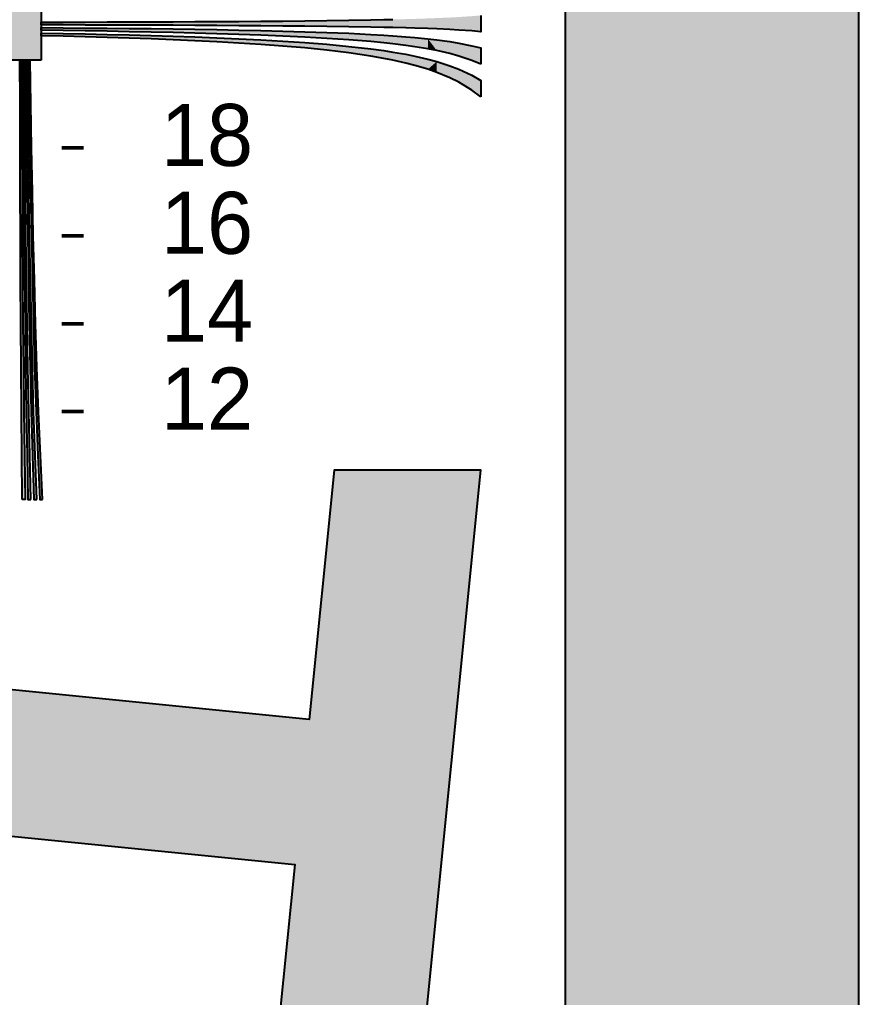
# Model space of a CAD drawing. Header units: millimetres. Extents: x -9 to 297, y 0 to 210.
# Drawn here: x 246.9 to 297, y 91 to 149.4 of the extents above; entities that cross this region are included whole.
import ezdxf

# ---------------------------------------------------------------- set-up
doc = ezdxf.new("R2010")
doc.units = ezdxf.units.MM
for name, color, linetype in [('FRAME', 7, 'Continuous'), ('GLUE', 1, 'Continuous'), ('LABELS', 7, 'Continuous'), ('PERIPHERY', 7, 'Continuous'), ('SFR', 7, 'Continuous')]:
    doc.layers.add(name, color=color, linetype=linetype)

msp = doc.modelspace()

# ---------------------------------------------------------------- hatches: boundary and pattern name
at = {"layer": 'FRAME', "true_color": 0x000000}
h = msp.add_hatch(color=7, dxfattribs=at)
h.dxf.hatch_style = 1
h.paths.add_polyline_path([(279.5, 192.5), (297, 192.5), (297, 17.5), (279.5, 17.5), (279.5, 192.5)])
at = {"layer": 'PERIPHERY', "true_color": 0x000000}
h = msp.add_hatch(color=7, dxfattribs=at)
h.dxf.hatch_style = 1
h.paths.add_polyline_path([(248.192, 147), (244.692, 147), (244.692, 150.5), (248.192, 150.5), (248.192, 147)])
h = msp.add_hatch(color=7, dxfattribs=at)
h.dxf.hatch_style = 1
h.paths.add_polyline_path([(274.442, 148.696), (273.917, 148.739), (273.13, 148.793), (272.605, 148.822), (271.817, 148.856), (271.292, 148.88), (270.505, 148.905), (269.98, 148.919), (269.192, 148.939), (268.667, 148.949), (267.88, 148.968), (266.567, 148.988), (265.255, 149.007), (263.942, 149.021), (262.63, 149.031), (261.317, 149.041), (260.005, 149.051), (258.692, 149.06), (257.38, 149.065), (256.067, 149.075), (254.755, 149.08), (253.442, 149.085), (252.13, 149.089), (250.817, 149.094), (249.504, 149.099), (248.192, 149.099), (248.192, 149.265), (249.504, 149.265), (250.817, 149.269), (252.13, 149.274), (253.442, 149.279), (254.755, 149.284), (256.067, 149.288), (257.38, 149.298), (258.692, 149.303), (260.005, 149.313), (261.317, 149.323), (262.63, 149.332), (263.942, 149.342), (265.255, 149.357), (266.567, 149.376), (267.88, 149.396), (268.667, 149.415), (269.192, 149.425), (269.98, 149.444), (270.505, 149.459), (271.292, 149.488), (271.817, 149.508), (272.605, 149.541), (273.13, 149.57), (273.917, 149.624), (274.442, 149.668), (274.442, 148.696)])
h = msp.add_hatch(color=7, dxfattribs=at)
h.dxf.hatch_style = 1
h.paths.add_polyline_path([(274.442, 146.751), (273.917, 146.97), (273.13, 147.237), (272.605, 147.383), (271.817, 147.563), (271.292, 147.665), (270.505, 147.791), (269.98, 147.869), (269.192, 147.967), (268.667, 148.025), (267.88, 148.103), (266.567, 148.209), (265.255, 148.297), (263.942, 148.37), (262.63, 148.433), (261.317, 148.487), (260.005, 148.535), (258.692, 148.574), (257.38, 148.608), (256.067, 148.642), (254.755, 148.671), (253.442, 148.696), (252.13, 148.72), (250.817, 148.739), (249.504, 148.759), (248.192, 148.779), (248.192, 148.939), (249.504, 148.929), (250.817, 148.915), (252.13, 148.905), (253.442, 148.89), (254.755, 148.876), (256.067, 148.856), (257.38, 148.837), (258.692, 148.817), (260.005, 148.793), (261.317, 148.764), (262.63, 148.735), (263.942, 148.696), (265.255, 148.652), (266.567, 148.598), (267.88, 148.535), (268.667, 148.487), (269.192, 148.453), (269.98, 148.394), (270.505, 148.35), (271.292, 148.273), (271.817, 148.209), (272.605, 148.103), (273.13, 148.015), (273.917, 147.855), (274.442, 147.723), (274.442, 146.751)])
h = msp.add_hatch(color=7, dxfattribs=at)
h.dxf.hatch_style = 1
h.paths.add_polyline_path([(274.442, 144.807), (273.917, 145.205), (273.13, 145.682), (272.605, 145.939), (271.817, 146.265), (271.292, 146.45), (270.505, 146.683), (269.98, 146.819), (269.192, 146.994), (268.667, 147.096), (267.88, 147.237), (266.567, 147.431), (265.255, 147.592), (263.942, 147.723), (262.63, 147.835), (261.317, 147.932), (260.005, 148.015), (258.692, 148.088), (257.38, 148.151), (256.067, 148.209), (254.755, 148.263), (253.442, 148.307), (252.13, 148.35), (250.817, 148.384), (249.504, 148.419), (248.192, 148.453), (248.192, 148.613), (249.504, 148.589), (250.817, 148.564), (252.13, 148.535), (253.442, 148.501), (254.755, 148.467), (256.067, 148.423), (257.38, 148.379), (258.692, 148.331), (260.005, 148.272), (261.317, 148.209), (262.63, 148.136), (263.942, 148.049), (265.255, 147.942), (266.567, 147.82), (267.88, 147.669), (268.667, 147.563), (269.192, 147.48), (269.98, 147.344), (270.505, 147.237), (271.292, 147.057), (271.817, 146.911), (272.605, 146.659), (273.13, 146.459), (273.917, 146.09), (274.442, 145.779), (274.442, 144.807)])
h = msp.add_hatch(color=7, dxfattribs=at)
h.dxf.hatch_style = 1
h.paths.add_polyline_path([(247.057, 120.75), (247.035, 123.375), (247.013, 126), (246.996, 128.625), (246.982, 131.25), (246.969, 133.875), (246.956, 136.5), (246.947, 139.125), (246.939, 141.75), (246.934, 144.375), (246.926, 147), (247.013, 147), (247.026, 144.375), (247.039, 141.75), (247.052, 139.125), (247.065, 136.5), (247.087, 133.875), (247.105, 131.25), (247.131, 128.625), (247.157, 126), (247.193, 123.375), (247.232, 120.75), (247.057, 120.75)])
h = msp.add_hatch(color=7, dxfattribs=at)
h.dxf.hatch_style = 1
h.paths.add_polyline_path([(247.582, 120.75), (247.512, 123.375), (247.451, 126), (247.398, 128.625), (247.359, 131.25), (247.32, 133.875), (247.285, 136.5), (247.258, 139.125), (247.232, 141.75), (247.21, 144.375), (247.188, 147), (247.101, 147), (247.118, 144.375), (247.135, 141.75), (247.153, 139.125), (247.175, 136.5), (247.201, 133.875), (247.232, 131.25), (247.267, 128.625), (247.306, 126), (247.35, 123.375), (247.407, 120.75), (247.582, 120.75)])
h = msp.add_hatch(color=7, dxfattribs=at)
h.dxf.hatch_style = 1
h.paths.add_polyline_path([(247.932, 120.75), (247.827, 123.375), (247.744, 126), (247.669, 128.625), (247.608, 131.25), (247.551, 133.875), (247.503, 136.5), (247.464, 139.125), (247.424, 141.75), (247.394, 144.375), (247.363, 147), (247.276, 147), (247.302, 144.375), (247.328, 141.75), (247.359, 139.125), (247.394, 136.5), (247.438, 133.875), (247.481, 131.25), (247.534, 128.625), (247.595, 126), (247.669, 123.375), (247.757, 120.75), (247.932, 120.75)])
h = msp.add_hatch(color=7, dxfattribs=at)
h.dxf.hatch_style = 1
h.paths.add_polyline_path([(248.282, 120.75), (248.146, 123.375), (248.033, 126), (247.941, 128.625), (247.858, 131.25), (247.788, 133.875), (247.722, 136.5), (247.669, 139.125), (247.621, 141.75), (247.577, 144.375), (247.538, 147), (247.451, 147), (247.486, 144.375), (247.525, 141.75), (247.564, 139.125), (247.613, 136.5), (247.67, 133.875), (247.731, 131.25), (247.805, 128.625), (247.888, 126), (247.989, 123.375), (248.107, 120.75), (248.282, 120.75)])
at = {"layer": 'SFR', "true_color": 0x000000}
h = msp.add_hatch(color=7, dxfattribs=at)
h.dxf.hatch_style = 1
h.paths.add_polyline_path([(221.942, 122.5), (218.442, 87.5), (227.192, 87.5), (228.682, 102.401), (263.336, 98.935), (262.193, 87.499), (270.942, 87.499), (274.443, 122.499), (265.692, 122.499), (264.202, 107.598), (229.549, 111.064), (230.692, 122.499), (221.942, 122.499), (221.942, 122.5)])

# ---------------------------------------------------------------- linework, layer by layer
at = {"layer": 'FRAME', "color": 250}
msp.add_lwpolyline([(279.5, 192.5), (297, 192.5), (297, 17.5), (279.5, 17.5), (279.5, 192.5)], close=True, dxfattribs=at)
at = {"layer": 'FRAME', "color": 250, "true_color": 0x000000}
for points in [[(279.5, 192.5), (279.5, 17.5), (297, 17.5)], [(297, 17.5), (297, 192.5), (279.5, 192.5)]]:
    msp.add_solid(points, dxfattribs=at)
at = {"layer": 'GLUE', "color": 1, "lineweight": 18}
msp.add_lwpolyline([(0, 0), (297, 0), (297, 210), (0, 210), (0, 0)], dxfattribs=at)
at = {"layer": 'PERIPHERY', "color": 250}
for points in [[(248.192, 147), (244.692, 147), (244.692, 150.5), (248.192, 150.5), (248.192, 147)], [(274.442, 146.751), (273.917, 146.97), (273.13, 147.237), (272.605, 147.383), (271.817, 147.563), (271.292, 147.665), (270.505, 147.791), (269.98, 147.869), (269.192, 147.967), (268.667, 148.025), (267.88, 148.103), (266.567, 148.209), (265.255, 148.297), (263.942, 148.37), (262.63, 148.433), (261.317, 148.487), (260.005, 148.535), (258.692, 148.574), (257.38, 148.608), (256.067, 148.642), (254.755, 148.671), (253.442, 148.696), (252.13, 148.72), (250.817, 148.739), (249.504, 148.759), (248.192, 148.779), (248.192, 148.939), (249.504, 148.929), (250.817, 148.915), (252.13, 148.905), (253.442, 148.89), (254.755, 148.876), (256.067, 148.856), (257.38, 148.837), (258.692, 148.817), (260.005, 148.793), (261.317, 148.764), (262.63, 148.735), (263.942, 148.696), (265.255, 148.652), (266.567, 148.598), (267.88, 148.535), (268.667, 148.487), (269.192, 148.453), (269.98, 148.394), (270.505, 148.35), (271.292, 148.273), (271.817, 148.209), (272.605, 148.103), (273.13, 148.015), (273.917, 147.855), (274.442, 147.723), (274.442, 146.751)], [(274.442, 144.807), (273.917, 145.205), (273.13, 145.682), (272.605, 145.939), (271.817, 146.265), (271.292, 146.45), (270.505, 146.683), (269.98, 146.819), (269.192, 146.994), (268.667, 147.096), (267.88, 147.237), (266.567, 147.431), (265.255, 147.592), (263.942, 147.723), (262.63, 147.835), (261.317, 147.932), (260.005, 148.015), (258.692, 148.088), (257.38, 148.151), (256.067, 148.209), (254.755, 148.263), (253.442, 148.307), (252.13, 148.35), (250.817, 148.384), (249.504, 148.419), (248.192, 148.453), (248.192, 148.613), (249.504, 148.589), (250.817, 148.564), (252.13, 148.535), (253.442, 148.501), (254.755, 148.467), (256.067, 148.423), (257.38, 148.379), (258.692, 148.331), (260.005, 148.272), (261.317, 148.209), (262.63, 148.136), (263.942, 148.049), (265.255, 147.942), (266.567, 147.82), (267.88, 147.669), (268.667, 147.563), (269.192, 147.48), (269.98, 147.344), (270.505, 147.237), (271.292, 147.057), (271.817, 146.911), (272.605, 146.659), (273.13, 146.459), (273.917, 146.09), (274.442, 145.779), (274.442, 144.807)], [(247.057, 120.75), (247.035, 123.375), (247.013, 126), (246.996, 128.625), (246.982, 131.25), (246.969, 133.875), (246.956, 136.5), (246.947, 139.125), (246.939, 141.75), (246.934, 144.375), (246.926, 147), (247.013, 147), (247.026, 144.375), (247.039, 141.75), (247.052, 139.125), (247.065, 136.5), (247.087, 133.875), (247.105, 131.25), (247.131, 128.625), (247.157, 126), (247.193, 123.375), (247.232, 120.75), (247.057, 120.75)], [(247.582, 120.75), (247.512, 123.375), (247.451, 126), (247.398, 128.625), (247.359, 131.25), (247.32, 133.875), (247.285, 136.5), (247.258, 139.125), (247.232, 141.75), (247.21, 144.375), (247.188, 147), (247.101, 147), (247.118, 144.375), (247.135, 141.75), (247.153, 139.125), (247.175, 136.5), (247.201, 133.875), (247.232, 131.25), (247.267, 128.625), (247.306, 126), (247.35, 123.375), (247.407, 120.75), (247.582, 120.75)], [(247.932, 120.75), (247.827, 123.375), (247.744, 126), (247.669, 128.625), (247.608, 131.25), (247.551, 133.875), (247.503, 136.5), (247.464, 139.125), (247.424, 141.75), (247.394, 144.375), (247.363, 147), (247.276, 147), (247.302, 144.375), (247.328, 141.75), (247.359, 139.125), (247.394, 136.5), (247.438, 133.875), (247.481, 131.25), (247.534, 128.625), (247.595, 126), (247.669, 123.375), (247.757, 120.75), (247.932, 120.75)], [(248.282, 120.75), (248.146, 123.375), (248.033, 126), (247.941, 128.625), (247.858, 131.25), (247.788, 133.875), (247.722, 136.5), (247.669, 139.125), (247.621, 141.75), (247.577, 144.375), (247.538, 147), (247.451, 147), (247.486, 144.375), (247.525, 141.75), (247.564, 139.125), (247.613, 136.5), (247.67, 133.875), (247.731, 131.25), (247.805, 128.625), (247.888, 126), (247.989, 123.375), (248.107, 120.75), (248.282, 120.75)]]:
    msp.add_lwpolyline(points, close=True, dxfattribs=at)
msp.add_lwpolyline([(274.442, 149.668), (274.442, 148.696), (274.442, 148.696), (273.917, 148.739), (273.13, 148.793), (272.605, 148.822), (271.817, 148.856), (271.292, 148.88), (270.505, 148.905), (269.98, 148.919), (269.192, 148.939), (268.667, 148.949), (267.88, 148.968), (266.567, 148.988), (265.255, 149.007), (263.942, 149.021), (262.63, 149.031), (261.317, 149.041), (260.005, 149.051), (258.692, 149.06), (257.38, 149.065), (256.067, 149.075), (254.755, 149.08), (253.442, 149.085), (252.13, 149.089), (250.817, 149.094), (249.504, 149.099), (248.192, 149.099), (248.192, 149.265), (249.504, 149.265), (250.817, 149.269), (252.13, 149.274), (253.442, 149.279), (254.755, 149.284), (256.067, 149.288), (257.38, 149.298), (258.692, 149.303), (260.005, 149.313), (261.317, 149.323), (262.63, 149.332), (263.942, 149.342), (265.255, 149.357), (266.567, 149.376), (267.88, 149.396), (268.667, 149.415), (269.192, 149.425)], dxfattribs=at)
at = {"layer": 'PERIPHERY', "color": 250, "lineweight": 35, "const_width": 0.219}
for points in [[(249.419, 141.75), (250.732, 141.75)], [(249.419, 136.5), (250.732, 136.5)], [(249.419, 131.25), (250.732, 131.25)], [(249.419, 126), (250.732, 126)]]:
    msp.add_lwpolyline(points, dxfattribs=at)
at = {"layer": 'PERIPHERY', "color": 250, "true_color": 0x000000}
for points in [[(248.192, 147), (248.192, 150.5), (244.692, 150.5)], [(244.692, 150.5), (244.692, 147), (248.192, 147)], [(274.442, 148.696), (273.13, 149.57), (272.605, 149.541)], [(274.442, 148.696), (273.917, 149.624), (273.13, 149.57)], [(274.442, 148.696), (274.442, 149.668), (273.917, 149.624)], [(266.567, 149.376), (265.255, 149.357), (248.192, 149.099)], [(266.567, 149.376), (248.192, 149.099), (249.504, 149.099)], [(265.255, 149.357), (263.942, 149.342), (248.192, 149.099)], [(263.942, 149.342), (262.63, 149.332), (248.192, 149.099)], [(262.63, 149.332), (261.317, 149.323), (248.192, 149.099)], [(261.317, 149.323), (260.005, 149.313), (248.192, 149.099)], [(260.005, 149.313), (258.692, 149.303), (248.192, 149.099)], [(258.692, 149.303), (256.067, 149.288), (248.192, 149.099)], [(256.067, 149.288), (253.442, 149.279), (248.192, 149.099)], [(253.442, 149.279), (250.817, 149.269), (248.192, 149.099)], [(250.817, 149.269), (249.504, 149.265), (248.192, 149.099)], [(249.504, 149.265), (248.192, 149.265), (248.192, 149.099)], [(266.567, 149.376), (249.504, 149.099), (250.817, 149.094)], [(266.567, 149.376), (250.817, 149.094), (252.13, 149.089)], [(253.442, 149.279), (252.13, 149.274), (250.817, 149.269)], [(266.567, 149.376), (252.13, 149.089), (253.442, 149.085)], [(266.567, 149.376), (253.442, 149.085), (254.755, 149.08)], [(256.067, 149.288), (254.755, 149.284), (253.442, 149.279)], [(266.567, 149.376), (254.755, 149.08), (256.067, 149.075)], [(266.567, 149.376), (256.067, 149.075), (257.38, 149.065)], [(258.692, 149.303), (257.38, 149.298), (256.067, 149.288)], [(266.567, 149.376), (257.38, 149.065), (258.692, 149.06)], [(266.567, 149.376), (258.692, 149.06), (260.005, 149.051)], [(266.567, 149.376), (260.005, 149.051), (261.317, 149.041)], [(266.567, 149.376), (261.317, 149.041), (262.63, 149.031)], [(266.567, 149.376), (262.63, 149.031), (263.942, 149.021)], [(266.567, 149.376), (263.942, 149.021), (265.255, 149.007)], [(266.567, 149.376), (265.255, 149.007), (266.567, 148.988)], [(274.442, 148.696), (267.88, 149.396), (266.567, 149.376)], [(266.567, 149.376), (266.567, 148.988), (267.88, 148.968)], [(266.567, 149.376), (267.88, 148.968), (268.667, 148.949)], [(266.567, 149.376), (268.667, 148.949), (269.192, 148.939)], [(266.567, 149.376), (269.192, 148.939), (269.98, 148.919)], [(266.567, 149.376), (269.98, 148.919), (270.505, 148.905)], [(266.567, 149.376), (270.505, 148.905), (271.292, 148.88)], [(266.567, 149.376), (271.292, 148.88), (271.817, 148.856)], [(266.567, 149.376), (271.817, 148.856), (272.605, 148.822)], [(266.567, 149.376), (272.605, 148.822), (273.13, 148.793)], [(266.567, 149.376), (273.13, 148.793), (273.917, 148.739)], [(266.567, 149.376), (273.917, 148.739), (274.442, 148.696)], [(274.442, 148.696), (268.667, 149.415), (267.88, 149.396)], [(274.442, 148.696), (269.192, 149.425), (268.667, 149.415)], [(274.442, 148.696), (269.98, 149.444), (269.192, 149.425)], [(274.442, 148.696), (270.505, 149.459), (269.98, 149.444)], [(274.442, 148.696), (271.292, 149.488), (270.505, 149.459)], [(274.442, 148.696), (271.817, 149.508), (271.292, 149.488)], [(274.442, 148.696), (272.605, 149.541), (271.817, 149.508)], [(271.292, 148.273), (249.504, 148.929), (248.192, 148.939)], [(248.192, 148.939), (248.192, 148.779), (249.504, 148.759)], [(248.192, 148.939), (249.504, 148.759), (250.817, 148.739)], [(248.192, 148.939), (250.817, 148.739), (252.13, 148.72)], [(248.192, 148.939), (252.13, 148.72), (253.442, 148.696)], [(248.192, 148.939), (253.442, 148.696), (254.755, 148.671)], [(248.192, 148.939), (254.755, 148.671), (256.067, 148.642)], [(271.292, 148.273), (248.192, 148.939), (256.067, 148.642)], [(258.692, 148.331), (249.504, 148.589), (248.192, 148.613)], [(258.692, 148.331), (248.192, 148.613), (248.192, 148.453)], [(258.692, 148.331), (248.192, 148.453), (249.504, 148.419)], [(271.292, 148.273), (250.817, 148.915), (249.504, 148.929)], [(258.692, 148.331), (250.817, 148.564), (249.504, 148.589)], [(258.692, 148.331), (249.504, 148.419), (250.817, 148.384)], [(271.292, 148.273), (252.13, 148.905), (250.817, 148.915)], [(258.692, 148.331), (252.13, 148.535), (250.817, 148.564)], [(271.292, 148.273), (253.442, 148.89), (252.13, 148.905)], [(258.692, 148.331), (253.442, 148.501), (252.13, 148.535)], [(271.292, 148.273), (254.755, 148.876), (253.442, 148.89)], [(258.692, 148.331), (254.755, 148.467), (253.442, 148.501)], [(271.292, 148.273), (256.067, 148.856), (254.755, 148.876)], [(258.692, 148.331), (256.067, 148.423), (254.755, 148.467)], [(271.292, 148.273), (257.38, 148.837), (256.067, 148.856)], [(271.292, 148.273), (256.067, 148.642), (257.38, 148.608)], [(258.692, 148.331), (257.38, 148.379), (256.067, 148.423)], [(271.292, 148.273), (258.692, 148.817), (257.38, 148.837)], [(271.292, 148.273), (257.38, 148.608), (258.692, 148.574)], [(271.292, 148.273), (260.005, 148.793), (258.692, 148.817)], [(271.292, 148.273), (258.692, 148.574), (260.005, 148.535)], [(271.292, 148.273), (261.317, 148.764), (260.005, 148.793)], [(271.292, 148.273), (260.005, 148.535), (261.317, 148.487)], [(271.292, 148.273), (262.63, 148.735), (261.317, 148.764)], [(271.292, 148.273), (261.317, 148.487), (262.63, 148.433)], [(271.292, 148.273), (263.942, 148.696), (262.63, 148.735)], [(271.292, 148.273), (262.63, 148.433), (263.942, 148.37)], [(271.292, 148.273), (265.255, 148.652), (263.942, 148.696)], [(271.292, 148.273), (266.567, 148.598), (265.255, 148.652)], [(271.292, 148.273), (267.88, 148.535), (266.567, 148.598)], [(271.292, 148.273), (268.667, 148.487), (267.88, 148.535)], [(271.292, 148.273), (269.192, 148.453), (268.667, 148.487)], [(271.292, 148.273), (269.98, 148.394), (269.192, 148.453)], [(271.292, 148.273), (270.505, 148.35), (269.98, 148.394)], [(258.692, 148.331), (250.817, 148.384), (252.13, 148.35)], [(258.692, 148.331), (252.13, 148.35), (253.442, 148.307)], [(258.692, 148.331), (253.442, 148.307), (254.755, 148.263)], [(258.692, 148.331), (254.755, 148.263), (256.067, 148.209)], [(258.692, 148.331), (256.067, 148.209), (257.38, 148.151)], [(258.692, 148.331), (257.38, 148.151), (258.692, 148.088)], [(271.817, 146.911), (260.005, 148.272), (258.692, 148.331)], [(258.692, 148.331), (258.692, 148.088), (260.005, 148.015)], [(258.692, 148.331), (260.005, 148.015), (261.317, 147.932)], [(258.692, 148.331), (261.317, 147.932), (262.63, 147.835)], [(258.692, 148.331), (262.63, 147.835), (263.942, 147.723)], [(258.692, 148.331), (263.942, 147.723), (265.255, 147.592)], [(271.817, 146.911), (258.692, 148.331), (265.255, 147.592)], [(271.817, 146.911), (261.317, 148.209), (260.005, 148.272)], [(271.817, 146.911), (262.63, 148.136), (261.317, 148.209)], [(271.817, 146.911), (263.942, 148.049), (262.63, 148.136)], [(271.292, 148.273), (263.942, 148.37), (265.255, 148.297)], [(271.817, 146.911), (265.255, 147.942), (263.942, 148.049)], [(271.292, 148.273), (265.255, 148.297), (266.567, 148.209)], [(271.817, 146.911), (266.567, 147.82), (265.255, 147.942)], [(271.292, 148.273), (266.567, 148.209), (267.88, 148.103)], [(271.817, 146.911), (267.88, 147.669), (266.567, 147.82)], [(271.292, 148.273), (267.88, 148.103), (268.667, 148.025)], [(271.292, 148.273), (268.667, 148.025), (269.192, 147.967)], [(271.292, 148.273), (269.192, 147.967), (269.98, 147.869)], [(271.292, 148.273), (269.98, 147.869), (270.505, 147.791)], [(271.292, 148.273), (270.505, 147.791), (271.292, 147.665)], [(274.442, 146.751), (271.817, 148.209), (271.292, 148.273)], [(271.292, 148.273), (271.292, 147.665), (271.817, 147.563)], [(271.292, 148.273), (271.817, 147.563), (272.605, 147.383)], [(271.292, 148.273), (272.605, 147.383), (273.13, 147.237)], [(271.292, 148.273), (273.13, 147.237), (273.917, 146.97)], [(271.292, 148.273), (273.917, 146.97), (274.442, 146.751)], [(274.442, 146.751), (272.605, 148.103), (271.817, 148.209)], [(274.442, 146.751), (273.13, 148.015), (272.605, 148.103)], [(274.442, 146.751), (273.917, 147.855), (273.13, 148.015)], [(274.442, 146.751), (274.442, 147.723), (273.917, 147.855)], [(271.817, 146.911), (265.255, 147.592), (266.567, 147.431)], [(271.817, 146.911), (266.567, 147.431), (267.88, 147.237)], [(271.817, 146.911), (268.667, 147.563), (267.88, 147.669)], [(271.817, 146.911), (267.88, 147.237), (268.667, 147.096)], [(271.817, 146.911), (269.192, 147.48), (268.667, 147.563)], [(271.817, 146.911), (269.98, 147.344), (269.192, 147.48)], [(271.817, 146.911), (270.505, 147.237), (269.98, 147.344)], [(271.817, 146.911), (271.292, 147.057), (270.505, 147.237)], [(247.057, 120.75), (247.013, 147), (246.926, 147)], [(247.057, 120.75), (246.926, 147), (246.934, 144.375)], [(247.057, 120.75), (247.026, 144.375), (247.013, 147)], [(247.407, 120.75), (247.188, 147), (247.101, 147)], [(247.407, 120.75), (247.101, 147), (247.118, 144.375)], [(247.407, 120.75), (247.21, 144.375), (247.188, 147)], [(247.394, 144.375), (247.363, 147), (247.276, 147)], [(247.424, 141.75), (247.394, 144.375), (247.276, 147)], [(247.503, 136.5), (247.424, 141.75), (247.276, 147)], [(247.757, 120.75), (247.503, 136.5), (247.276, 147)], [(247.757, 120.75), (247.276, 147), (247.302, 144.375)], [(247.577, 144.375), (247.538, 147), (247.451, 147)], [(247.621, 141.75), (247.577, 144.375), (247.451, 147)], [(247.669, 139.125), (247.621, 141.75), (247.451, 147)], [(247.722, 136.5), (247.669, 139.125), (247.451, 147)], [(248.107, 120.75), (247.722, 136.5), (247.451, 147)], [(248.107, 120.75), (247.451, 147), (247.486, 144.375)], [(271.817, 146.911), (268.667, 147.096), (269.192, 146.994)], [(271.817, 146.911), (269.192, 146.994), (269.98, 146.819)], [(271.817, 146.911), (269.98, 146.819), (270.505, 146.683)], [(271.817, 146.911), (270.505, 146.683), (271.292, 146.45)], [(271.817, 146.911), (271.292, 146.45), (271.817, 146.265)], [(274.442, 144.807), (272.605, 146.659), (271.817, 146.911)], [(271.817, 146.911), (271.817, 146.265), (272.605, 145.939)], [(271.817, 146.911), (272.605, 145.939), (273.13, 145.682)], [(271.817, 146.911), (273.13, 145.682), (273.917, 145.205)], [(271.817, 146.911), (273.917, 145.205), (274.442, 144.807)], [(274.442, 144.807), (273.13, 146.459), (272.605, 146.659)], [(274.442, 144.807), (273.917, 146.09), (273.13, 146.459)], [(274.442, 144.807), (274.442, 145.779), (273.917, 146.09)], [(247.057, 120.75), (246.934, 144.375), (246.939, 141.75)], [(247.057, 120.75), (247.039, 141.75), (247.026, 144.375)], [(247.407, 120.75), (247.118, 144.375), (247.135, 141.75)], [(247.407, 120.75), (247.232, 141.75), (247.21, 144.375)], [(247.757, 120.75), (247.302, 144.375), (247.328, 141.75)], [(248.107, 120.75), (247.486, 144.375), (247.525, 141.75)], [(247.057, 120.75), (246.939, 141.75), (246.947, 139.125)], [(247.057, 120.75), (247.052, 139.125), (247.039, 141.75)], [(247.407, 120.75), (247.135, 141.75), (247.153, 139.125)], [(247.407, 120.75), (247.258, 139.125), (247.232, 141.75)], [(247.757, 120.75), (247.328, 141.75), (247.359, 139.125)], [(247.503, 136.5), (247.464, 139.125), (247.424, 141.75)], [(248.107, 120.75), (247.525, 141.75), (247.564, 139.125)], [(247.057, 120.75), (246.947, 139.125), (246.956, 136.5)], [(247.057, 120.75), (247.065, 136.5), (247.052, 139.125)], [(247.407, 120.75), (247.153, 139.125), (247.175, 136.5)], [(247.407, 120.75), (247.285, 136.5), (247.258, 139.125)], [(247.757, 120.75), (247.359, 139.125), (247.394, 136.5)], [(248.107, 120.75), (247.564, 139.125), (247.613, 136.5)], [(247.057, 120.75), (246.956, 136.5), (246.969, 133.875)], [(247.057, 120.75), (247.087, 133.875), (247.065, 136.5)], [(247.407, 120.75), (247.175, 136.5), (247.201, 133.875)], [(247.407, 120.75), (247.32, 133.875), (247.285, 136.5)], [(247.757, 120.75), (247.394, 136.5), (247.438, 133.875)], [(247.757, 120.75), (247.551, 133.875), (247.503, 136.5)], [(248.107, 120.75), (247.613, 136.5), (247.67, 133.875)], [(248.107, 120.75), (247.788, 133.875), (247.722, 136.5)], [(247.057, 120.75), (246.969, 133.875), (246.982, 131.25)], [(247.057, 120.75), (247.105, 131.25), (247.087, 133.875)], [(247.407, 120.75), (247.201, 133.875), (247.232, 131.25)], [(247.407, 120.75), (247.359, 131.25), (247.32, 133.875)], [(247.757, 120.75), (247.438, 133.875), (247.481, 131.25)], [(247.757, 120.75), (247.608, 131.25), (247.551, 133.875)], [(248.107, 120.75), (247.67, 133.875), (247.731, 131.25)], [(248.107, 120.75), (247.858, 131.25), (247.788, 133.875)], [(247.057, 120.75), (246.982, 131.25), (246.996, 128.625)], [(247.057, 120.75), (247.131, 128.625), (247.105, 131.25)], [(247.407, 120.75), (247.232, 131.25), (247.267, 128.625)], [(247.407, 120.75), (247.398, 128.625), (247.359, 131.25)], [(247.757, 120.75), (247.481, 131.25), (247.534, 128.625)], [(247.757, 120.75), (247.669, 128.625), (247.608, 131.25)], [(248.107, 120.75), (247.731, 131.25), (247.805, 128.625)], [(248.107, 120.75), (247.941, 128.625), (247.858, 131.25)], [(246.996, 128.625), (247.013, 126), (247.035, 123.375)], [(246.996, 128.625), (247.035, 123.375), (247.057, 120.75)], [(247.057, 120.75), (247.157, 126), (247.131, 128.625)], [(247.407, 120.75), (247.267, 128.625), (247.306, 126)], [(247.407, 120.75), (247.451, 126), (247.398, 128.625)], [(247.757, 120.75), (247.534, 128.625), (247.595, 126)], [(247.757, 120.75), (247.744, 126), (247.669, 128.625)], [(248.107, 120.75), (247.805, 128.625), (247.888, 126)], [(248.107, 120.75), (248.033, 126), (247.941, 128.625)], [(247.057, 120.75), (247.193, 123.375), (247.157, 126)], [(247.306, 126), (247.35, 123.375), (247.407, 120.75)], [(247.407, 120.75), (247.512, 123.375), (247.451, 126)], [(247.595, 126), (247.669, 123.375), (247.757, 120.75)], [(247.757, 120.75), (247.827, 123.375), (247.744, 126)], [(247.888, 126), (247.989, 123.375), (248.107, 120.75)], [(248.107, 120.75), (248.146, 123.375), (248.033, 126)], [(247.057, 120.75), (247.232, 120.75), (247.193, 123.375)], [(247.407, 120.75), (247.582, 120.75), (247.512, 123.375)], [(247.757, 120.75), (247.932, 120.75), (247.827, 123.375)], [(248.107, 120.75), (248.282, 120.75), (248.146, 123.375)]]:
    msp.add_solid(points, dxfattribs=at)
at = {"layer": 'SFR', "color": 250}
msp.add_lwpolyline([(221.942, 122.5), (218.442, 87.5), (227.192, 87.5), (228.682, 102.401), (263.336, 98.935), (262.193, 87.499), (270.942, 87.499), (274.443, 122.499), (265.692, 122.499), (264.202, 107.598), (229.549, 111.064), (230.692, 122.499), (221.942, 122.499), (221.942, 122.5)], close=True, dxfattribs=at)
at = {"layer": 'SFR', "color": 250, "true_color": 0x000000}
for points in [[(263.336, 98.935), (270.942, 87.499), (274.443, 122.499)], [(263.336, 98.935), (274.443, 122.499), (264.202, 107.598)], [(274.443, 122.499), (265.692, 122.499), (264.202, 107.598)], [(228.682, 102.401), (264.202, 107.598), (229.549, 111.064)], [(228.682, 102.401), (263.336, 98.935), (264.202, 107.598)], [(263.336, 98.935), (262.193, 87.499), (270.942, 87.499)]]:
    msp.add_solid(points, dxfattribs=at)

# ---------------------------------------------------------------- texts
at = {"layer": 'LABELS', "color": 250}
for s, p in [('18', (255.341, 140.674)), ('16', (255.341, 135.424)), ('14', (255.341, 130.174)), ('12', (255.341, 124.924))]:
    msp.add_text(s, height=3.7042, dxfattribs=at).set_placement(p)

doc.saveas('drawing.dxf')
